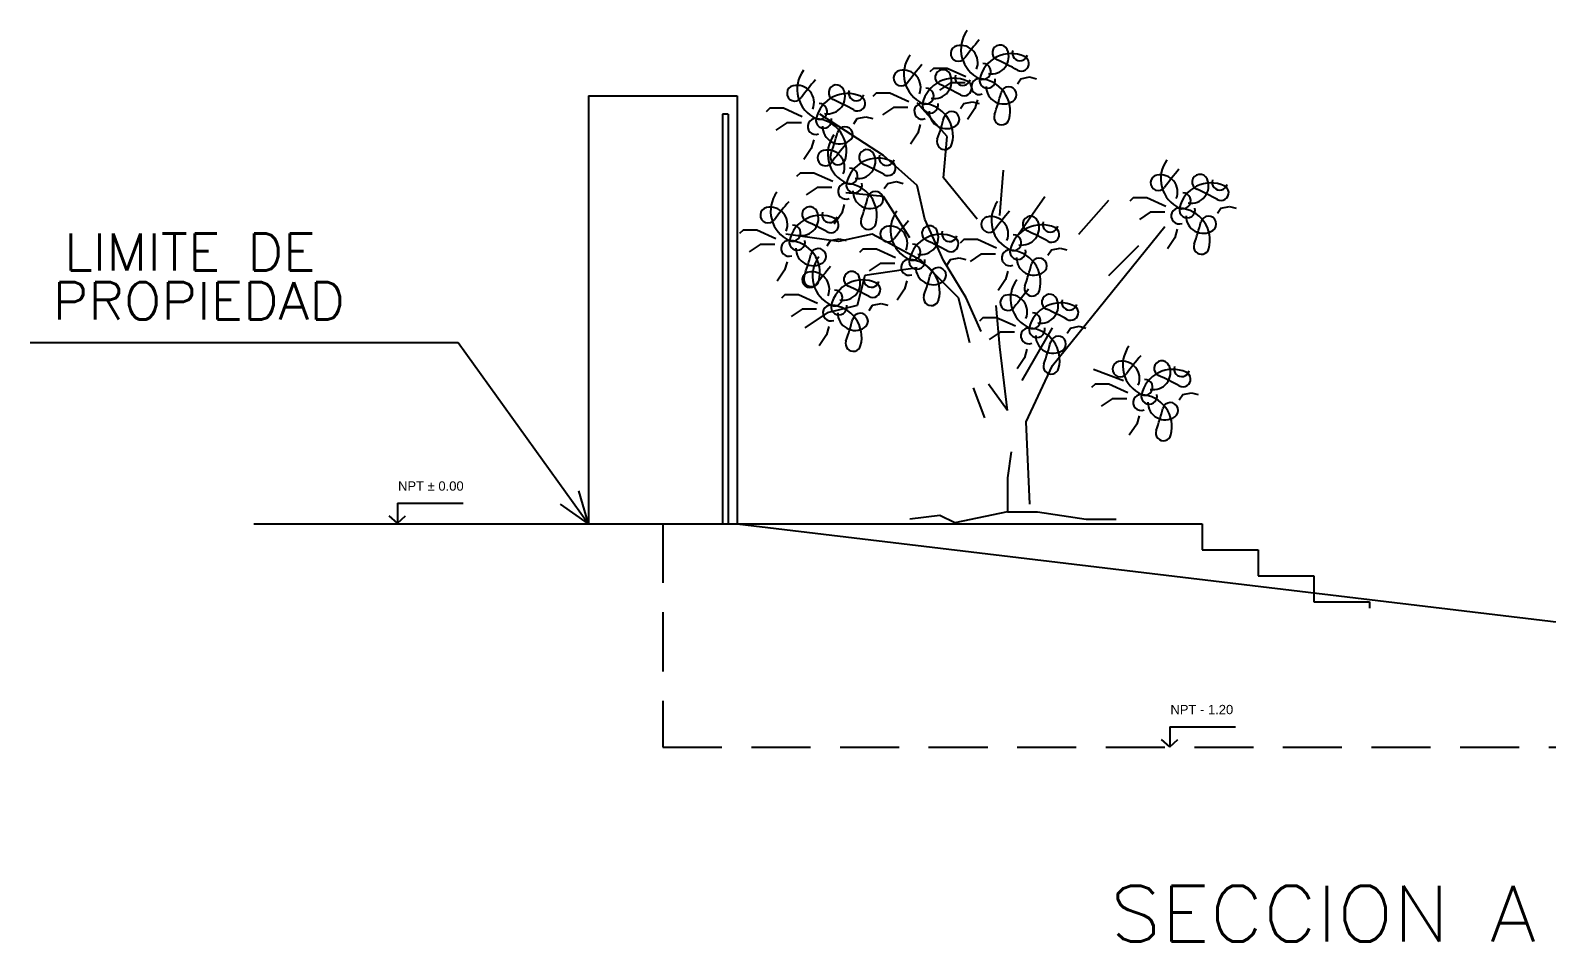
# Model space of a CAD drawing. Header units: millimetres. Extents: x 223 to 336, y 70 to 139.
# Drawn here: x 240.77 to 248.93, y 70.37 to 75.27 of the extents above; entities that cross this region are included whole.
import ezdxf

# ---------------------------------------------------------------- set-up
doc = ezdxf.new("R2010")
doc.units = ezdxf.units.MM
doc.linetypes.add('HIDDEN', pattern=[9.525, 6.35, -3.175])
for name, color, linetype in [('8', 8, 'Continuous'), ('MUROS', 5, 'Continuous'), ('PLANTAS', 3, 'Continuous'), ('PROYECCIONES', 6, 'HIDDEN'), ('TEXTOS', 4, 'Continuous')]:
    doc.layers.add(name, color=color, linetype=linetype)
doc.layers.add('VENTANAS', color=250, linetype='Continuous', plot=False)
doc.styles.add('ROMANS', font='romans.shx', dxfattribs={"height": 0.05})

# ---------------------------------------------------------------- blocks, each defined once
blk = doc.blocks.new('L6')
for p, q in [((-0.582, 0.065), (-0.622, 0.026)), ((-0.425, 0.065), (-0.582, 0.065)), ((-0.209, -0.033), (-0.425, 0.065)), ((-0.386, -0.1), (-0.511, -0.184)), ((-0.219, -0.1), (-0.386, -0.1)), ((0.38, -0.112), (0.419, -0.053)), ((0.419, -0.053), (0.518, -0.033)), ((0.518, -0.033), (0.596, -0.053)), ((-0.079, -0.295), (-0.107, -0.392)), ((-0.107, -0.392), (-0.191, -0.518))]:
    blk.add_line(p, q)
for centre, radius, start, end in [((0.1, 0.282), 0.367, 143.6829, 245.624), ((2.557, -1.855), 3.448, 139.3638, 143.7439), ((-0.295, 0.237), 0.089, 102.4253, 323.7439), ((-0.271, 0.131), 0.197, 337.4305, 102.4253), ((0.307, -0.132), 0.367, 65.5792, 167.5204), ((0.083, 0.2), 0.197, 259.3269, 24.3216), ((0.181, 0.244), 0.089, 24.3216, 245.6403), ((0.408, 0.24), 0.0879, 160.7287, 345.0478), ((0.422, 0.123), 0.0879, 241.2601, 65.5792), ((-0.015, 0.03), 0.0905, 245.624, 90.5833), ((-1.278, -2.977), 3.448, 61.2601, 65.6403), ((-0.057, -0.143), 0.0905, 86.9889, 291.9481), ((0.036, -0.072), 0.0905, 167.5204, 12.4796), ((-0.071, -0.42), 0.367, 345.0478, 86.9889), ((0.219, -0.144), 0.197, 178.7954, 303.7901), ((0.279, -0.234), 0.089, 303.7901, 165.1088), ((-3.139, 0.675), 3.448, 340.7287, 345.1088), ((0.199, -0.492), 0.0879, 160.7287, 345.0478)]:
    blk.add_arc(centre, radius, start, end)
blk = doc.blocks.new('Arbo042d')
at = {"color": 42}
for p, q in [((-1.5, 4.05), (-2.229, 4.522)), ((-0.771, 4.265), (-1.114, 4.65)), ((-0.814, 3.793), (-0.771, 4.265)), ((-1.114, 3.707), (-1.5, 4.05)), ((-0.17, 3.364), (-0.127, 3.879)), ((-1.028, 3.322), (-1.114, 3.707)), ((-0.428, 3.322), (-0.814, 3.793)), ((-1.5, 3.579), (-1.929, 3.622)), ((-1.2, 3.107), (-1.5, 3.579)), ((0.044, 3.15), (0.345, 3.579)), ((0.731, 3.15), (1.074, 3.536)), ((-0.814, 2.85), (-1.028, 3.322)), ((-2.014, 3.064), (-2.615, 3.15)), ((-1.628, 3.15), (-2.014, 3.064)), ((-1.071, 2.85), (-1.628, 3.15)), ((0.43, 1.65), (1.717, 3.236)), ((1.074, 2.679), (1.417, 3.021)), ((-0.642, 2.421), (-1.071, 2.85)), ((-0.556, 2.421), (-0.814, 2.85)), ((-1.714, 2.679), (-1.8, 2.336)), ((-1.114, 2.764), (-1.714, 2.679)), ((-1.8, 2.336), (-2.143, 2.25)), ((-0.513, 1.907), (-0.642, 2.421)), ((-0.385, 2.036), (-0.556, 2.421)), ((-0.17, 1.864), (-0.213, 2.336)), ((-2.143, 2.25), (-2.4, 2.079)), ((0.087, 1.478), (0.43, 2.079)), ((-0.084, 1.136), (-0.17, 1.864)), ((0.13, 1.007), (0.43, 1.65)), ((0.902, 1.607), (1.245, 1.478)), ((-0.342, 1.05), (-0.47, 1.393)), ((-0.084, 1.136), (-0.299, 1.436)), ((0.173, 0.064), (0.13, 1.007)), ((-0.041, 0.664), (-0.084, 0.364)), ((-0.084, 0.364), (-0.084, -0.022)), ((-0.856, -0.065), (-1.2, -0.107)), ((-0.685, -0.15), (-0.856, -0.065)), ((-0.084, -0.022), (-0.685, -0.15)), ((-0.084, -0.022), (0.259, -0.022)), ((0.259, -0.022), (0.816, -0.107)), ((0.816, -0.107), (1.159, -0.107))]:
    blk.add_line(p, q, dxfattribs=at)
for p in [(-0.348, 4.978), (-1.001, 4.696), (-2.219, 4.522), (-1.871, 3.783), (1.936, 3.5), (-2.523, 3.13), (0, 3.022), (-1.153, 2.913), (-2.045, 2.391), (0.218, 2.13), (1.501, 1.37)]:
    blk.add_blockref('L6', p)

msp = doc.modelspace()

# ---------------------------------------------------------------- linework, layer by layer
at = {"layer": '8', "ltscale": 0.05}
for p, q in [((243.77485, 74.9156), (244.57485, 74.9156)), ((243.77485, 74.9156), (243.77485, 72.6156)), ((244.57485, 74.9156), (244.57485, 72.6156)), ((244.17485, 72.6156), (247.07485, 72.6156)), ((247.07485, 72.6156), (247.07485, 72.4756)), ((247.07485, 72.4756), (247.37485, 72.4756)), ((247.37485, 72.4756), (247.37485, 72.3356)), ((247.37485, 72.3356), (247.67485, 72.3356)), ((247.67485, 72.3356), (247.67485, 72.1956)), ((247.67485, 72.1956), (247.97485, 72.1956)), ((247.97485, 72.1956), (247.97485, 72.16126))]:
    msp.add_line(p, q, dxfattribs=at)
at = {"layer": 'MUROS', "ltscale": 0.05}
for p, q in [((241.97571, 72.6156), (244.17485, 72.6156)), ((244.57485, 72.6156), (254.58147, 71.4156))]:
    msp.add_line(p, q, dxfattribs=at)
at = {"layer": 'PROYECCIONES', "ltscale": 0.05}
for p, q in [((244.17485, 72.6156), (244.17485, 71.4156)), ((244.17485, 71.4156), (254.21147, 71.4156))]:
    msp.add_line(p, q, dxfattribs=at)
at = {"layer": 'TEXTOS'}
for p, q in [((240.7735, 73.58885), (243.07312, 73.58885)), ((243.07312, 73.58885), (243.77485, 72.6156)), ((242.74731, 72.72615), (243.10087, 72.72615)), ((242.74731, 72.72615), (242.74731, 72.61781)), ((243.77485, 72.6156), (243.72309, 72.79144)), ((242.74731, 72.61781), (242.70316, 72.65794)), ((242.74731, 72.61781), (242.79147, 72.65794)), ((243.77485, 72.6156), (243.62437, 72.72026)), ((246.90008, 71.52486), (246.90008, 71.41652)), ((246.90008, 71.52486), (247.25364, 71.52486)), ((246.90008, 71.41652), (246.85593, 71.45665)), ((246.90008, 71.41652), (246.94424, 71.45665))]:
    msp.add_line(p, q, dxfattribs=at)
at = {"layer": 'VENTANAS', "ltscale": 0.05}
for p, q in [((244.49485, 74.8156), (244.49485, 72.6156)), ((244.52485, 74.8156), (244.49485, 74.8156)), ((244.52485, 74.8156), (244.52485, 72.6156))]:
    msp.add_line(p, q, dxfattribs=at)

# ---------------------------------------------------------------- block references
at = {"layer": 'PLANTAS', "ltscale": 0.05, "xscale": 0.4703999999999999, "yscale": 0.4703999999999999, "zscale": 0.4703999999999999}
msp.add_blockref('Arbo042d', (246.06639, 72.69005), dxfattribs=at)

# ---------------------------------------------------------------- texts
at = {"layer": 'TEXTOS', "style": 'ROMANS', "width": 1.065916}
for s, height, p in [('LIMITE DE', 0.2, (240.95445, 73.9756)), ('PROPIEDAD', 0.2, (240.89343, 73.71325)), ('SECCION A - A', 0.3, (246.58028, 70.36957))]:
    msp.add_text(s, height=height, dxfattribs=at).set_placement(p)
at = {"layer": 'TEXTOS', "char_height": 0.05, "attachment_point": 1, "style": 'ROMANS'}
for s, insert, width in [('\\fArial|b0|i0|c0|p34;NPT ± 0.00', (242.75073, 72.84318), 0.8222147), ('{\\fArial|b0|i0|c0|p34;NPT - 1.20}', (246.9035, 71.64189), 0.822)]:
    msp.add_mtext(s, dxfattribs=dict(at, insert=insert, width=width))

doc.saveas('drawing.dxf')
